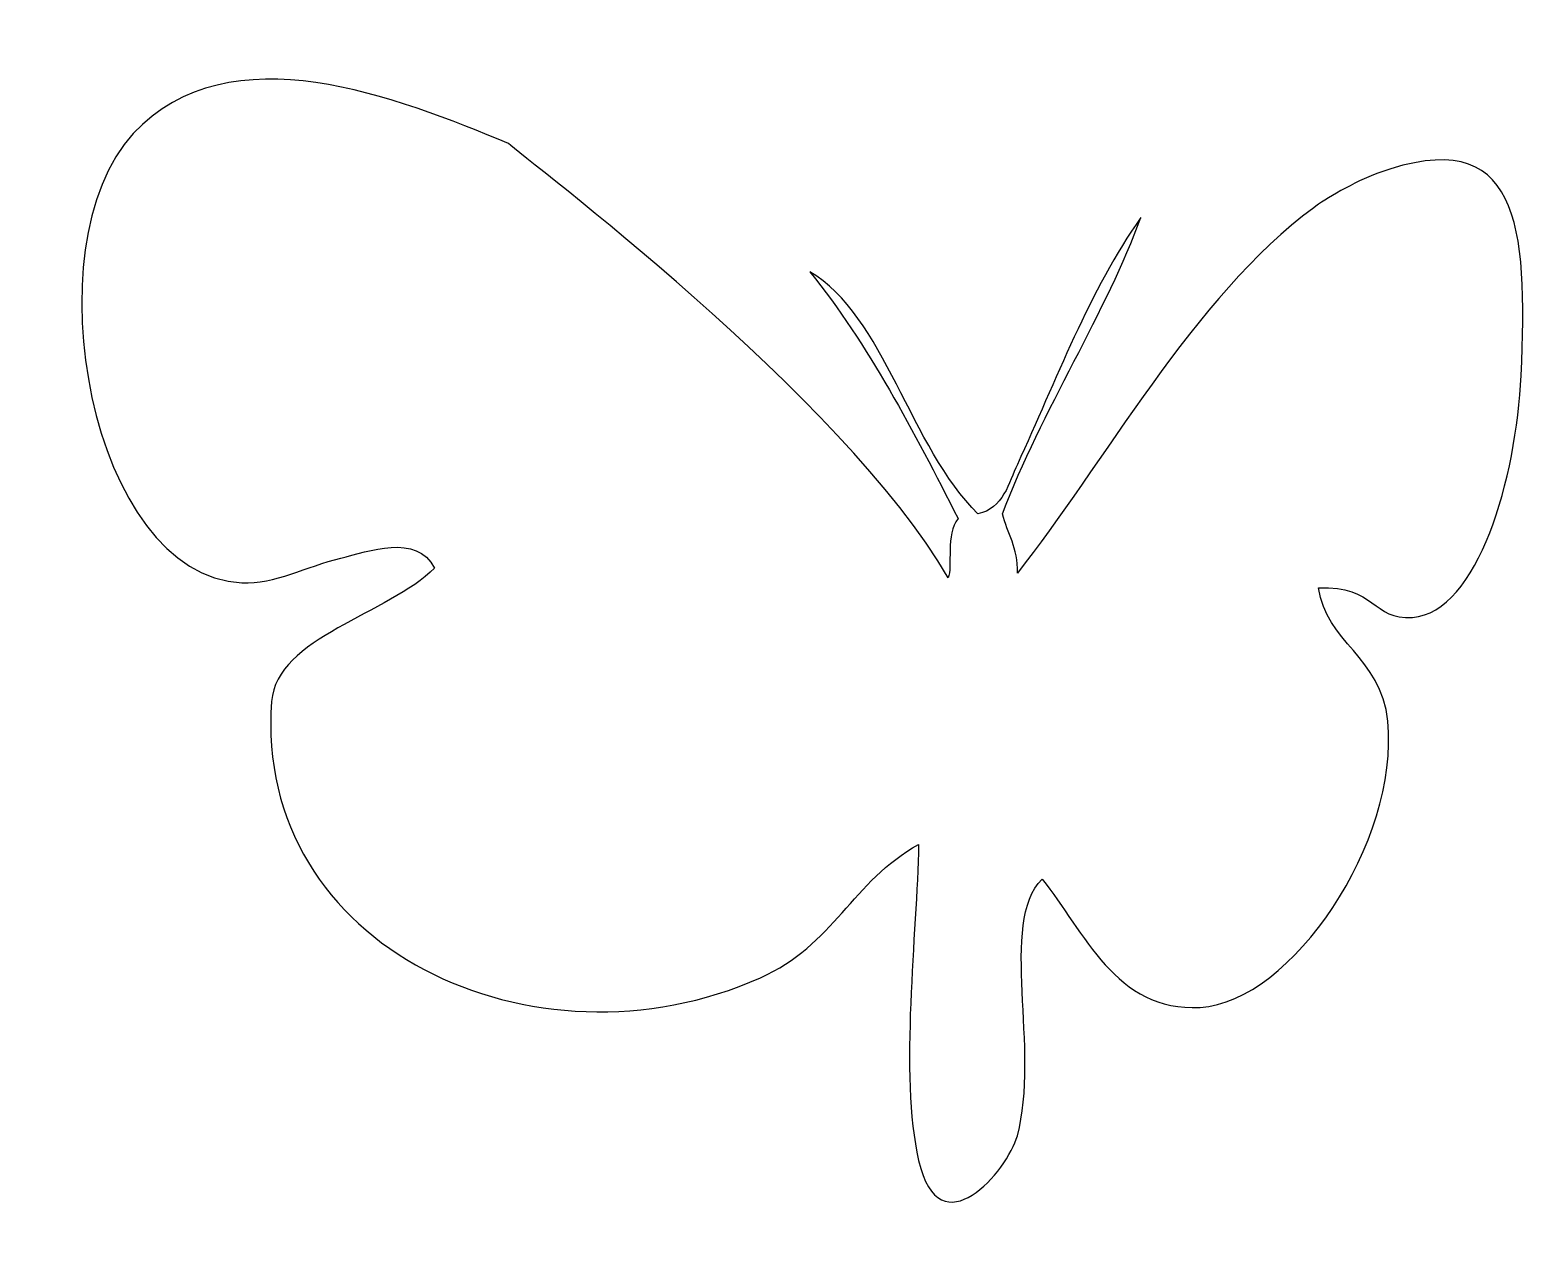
# Model space of a CAD drawing. Header units: centimetres. Extents: x -8.7 to 8.2, y -6.9 to 6.9.
import ezdxf

# ---------------------------------------------------------------- set-up
doc = ezdxf.new("R2010")
doc.units = ezdxf.units.CM
doc.header["$MEASUREMENT"] = 0
doc.layers.add('Camada 1', color=7, linetype='Continuous')

msp = doc.modelspace()

# ---------------------------------------------------------------- linework, layer by layer
at = {"layer": 'Camada 1'}
msp.add_open_spline([(3.80996, 4.76328), (3.43788, 3.72752), (2.69207, 2.58383), (2.25355, 1.42845), (2.25355, 1.42845), (2.30657, 1.20377), (2.42992, 1.04904), (2.42021, 0.76109), (2.42021, 0.76109), (3.36184, 1.93984), (4.41046, 3.88518), (5.75542, 4.87412), (5.75542, 4.87412), (5.8761, 4.96297), (6.21233, 5.16786), (6.47808, 5.2633), (6.47808, 5.2633), (8.07394, 5.83803), (8.1675, 4.68458), (8.08947, 2.98473), (8.08947, 2.98473), (8.03745, 1.83533), (7.60679, 0.31741), (6.86688, 0.26114), (6.86688, 0.26114), (6.41733, 0.22709), (6.45154, 0.62481), (5.81072, 0.59444), (5.81072, 0.59444), (5.89224, -0.01926), (6.51589, -0.17507), (6.5891, -0.90614), (6.5891, -0.90614), (6.72417, -2.26094), (5.50772, -4.07122), (4.4768, -4.12966), (4.4768, -4.12966), (3.52557, -4.18332), (3.17632, -3.27852), (2.69832, -2.68451), (2.69832, -2.68451), (2.20974, -3.17767), (2.68327, -4.61475), (2.42022, -5.57506), (2.42022, -5.57506), (2.31301, -5.96805), (1.54241, -6.87305), (1.30889, -5.85285), (1.30889, -5.85285), (1.08979, -4.89352), (1.29182, -3.28356), (1.30889, -2.29505), (1.30889, -2.29505), (0.56099, -2.70986), (0.35557, -3.42987), (-0.47001, -3.79627), (-0.47001, -3.79627), (-3.01702, -4.92694), (-6.17787, -3.45916), (-5.97231, -0.68398), (-5.97231, -0.68398), (-5.91905, 0.0345), (-4.65024, 0.29971), (-4.13817, 0.81703), (-4.13817, 0.81703), (-4.34034, 1.21316), (-4.88617, 1.00234), (-5.19357, 0.92816), (-5.19357, 0.92816), (-5.57714, 0.83571), (-5.93922, 0.63431), (-6.30546, 0.65006), (-6.30546, 0.65006), (-8.01448, 0.72619), (-8.69152, 4.45837), (-7.52876, 5.70805), (-7.52876, 5.70805), (-6.44225, 6.87539), (-4.54558, 6.10995), (-3.30466, 5.59692), (-3.30466, 5.59692), (-3.15954, 5.45092), (0.46613, 2.75339), (1.64215, 0.70594), (1.64215, 0.70594), (1.69176, 0.82969), (1.61241, 1.20031), (1.75372, 1.37295), (1.75372, 1.37295), (1.25456, 2.35556), (0.74717, 3.33118), (0.08605, 4.15184), (0.08605, 4.15184), (0.91864, 3.669), (1.21783, 2.17149), (1.976, 1.42846), (1.976, 1.42846), (2.2599, 1.48027), (2.32811, 1.78432), (2.42021, 1.98409), (2.42021, 1.98409), (2.85185, 2.91707), (3.23441, 3.95202), (3.80996, 4.76328)], degree=3, knots=[0, 0, 0, 0, 0.03703704, 0.03703704, 0.03703704, 0.03703704, 0.07407407, 0.07407407, 0.07407407, 0.07407407, 0.11111111, 0.11111111, 0.11111111, 0.11111111, 0.14814815, 0.14814815, 0.14814815, 0.14814815, 0.18518519, 0.18518519, 0.18518519, 0.18518519, 0.22222222, 0.22222222, 0.22222222, 0.22222222, 0.25925926, 0.25925926, 0.25925926, 0.25925926, 0.2962963, 0.2962963, 0.2962963, 0.2962963, 0.33333333, 0.33333333, 0.33333333, 0.33333333, 0.37037037, 0.37037037, 0.37037037, 0.37037037, 0.40740741, 0.40740741, 0.40740741, 0.40740741, 0.44444444, 0.44444444, 0.44444444, 0.44444444, 0.48148148, 0.48148148, 0.48148148, 0.48148148, 0.51851852, 0.51851852, 0.51851852, 0.51851852, 0.55555556, 0.55555556, 0.55555556, 0.55555556, 0.59259259, 0.59259259, 0.59259259, 0.59259259, 0.62962963, 0.62962963, 0.62962963, 0.62962963, 0.66666667, 0.66666667, 0.66666667, 0.66666667, 0.7037037, 0.7037037, 0.7037037, 0.7037037, 0.74074074, 0.74074074, 0.74074074, 0.74074074, 0.77777778, 0.77777778, 0.77777778, 0.77777778, 0.81481481, 0.81481481, 0.81481481, 0.81481481, 0.85185185, 0.85185185, 0.85185185, 0.85185185, 0.88888889, 0.88888889, 0.88888889, 0.88888889, 0.92592593, 0.92592593, 0.92592593, 0.92592593, 1, 1, 1, 1], dxfattribs=at)

doc.saveas('drawing.dxf')
